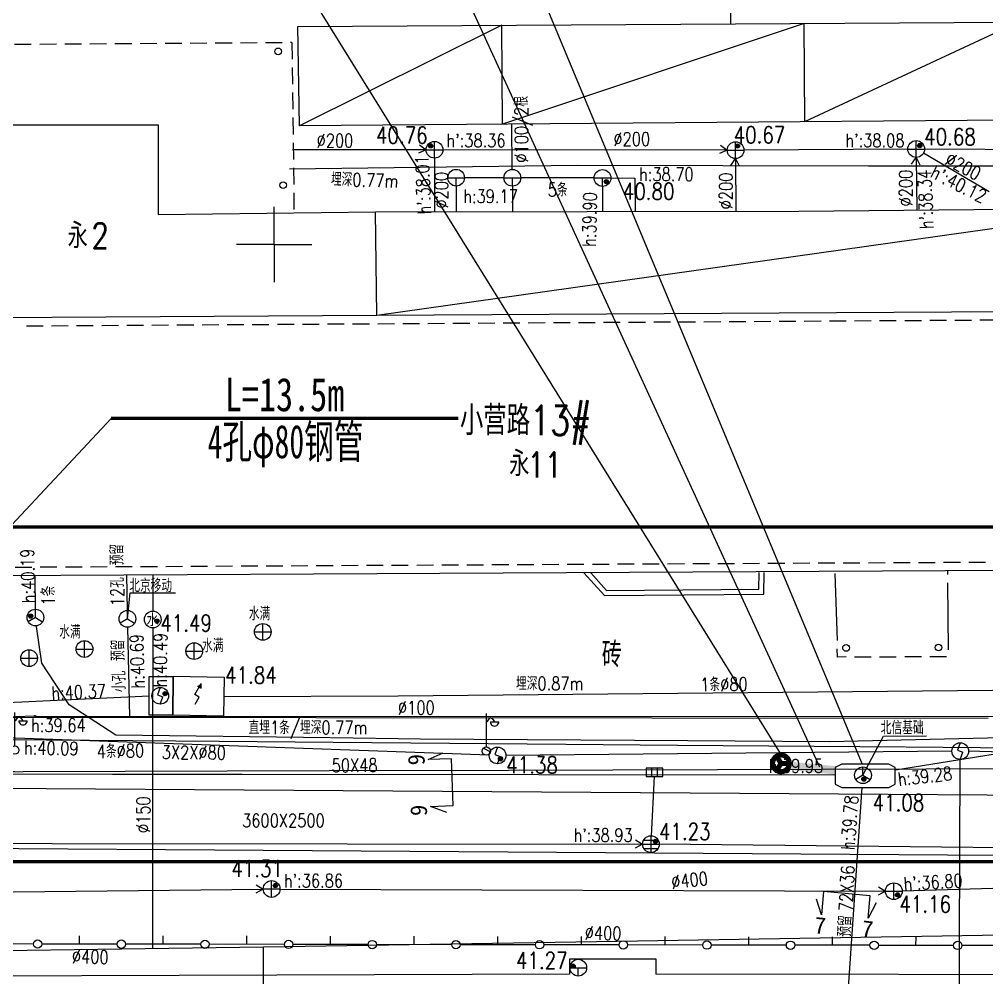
# Model space of a CAD drawing. Header units: inches. Extents: x 505347 to 508499, y 312634 to 313316.
# Drawn here: x 505634.8 to 505692.6, y 312866.2 to 312923.5 of the extents above; entities that cross this region are included whole.
import ezdxf
from ezdxf.enums import TextEntityAlignment as Align
from ezdxf.lldxf.tags import DXFTag

# ---------------------------------------------------------------- set-up
doc = ezdxf.new("R2010")
doc.units = ezdxf.units.IN
doc.header["$LTSCALE"] = 0.5
doc.header["$MEASUREMENT"] = 0
for name, pattern in [('ACAD_ISO05W100', [33, 24, -3, 0, -3, 0, -3]), ('B1', [3, 2, -1]), ('XX21', [3, 2, -1])]:
    doc.linetypes.add(name, pattern=pattern)
for name, color, linetype in [('BJ0', 7, 'Continuous'), ('BJ02', 7, 'Continuous'), ('BJ03', 7, 'Continuous'), ('BJ04', 7, 'Continuous'), ('BJ08', 7, 'Continuous'), ('BJ10', 7, 'Continuous'), ('BZ', 2, 'Continuous'), ('上水井', 4, 'Continuous'), ('上水注记', 4, 'Continuous'), ('上水管线', 4, 'Continuous'), ('上水高程表', 4, 'Continuous'), ('公安交通管线', 163, 'Continuous'), ('污水井', 247, 'Continuous'), ('污水注记', 247, 'Continuous'), ('污水管线', 247, 'Continuous'), ('污水高程表', 247, 'Continuous'), ('热力井', 40, 'Continuous'), ('热力注记', 40, 'Continuous'), ('热力管线', 40, 'Continuous'), ('热力高程表', 40, 'Continuous'), ('照明井', 193, 'Continuous'), ('照明管线', 193, 'Continuous'), ('燃气注记', 6, 'Continuous'), ('燃气管线', 6, 'Continuous'), ('燃气高程表', 6, 'Continuous'), ('电信井', 3, 'Continuous'), ('电信井(北京移动)', 3, 'Continuous'), ('电信井权属', 7, 'Continuous'), ('电信井（北信基础）', 3, 'Continuous'), ('电信断面图及编号', 3, 'Continuous'), ('电信注记', 3, 'Continuous'), ('电信管线', 3, 'Continuous'), ('电信规划位置', 1, 'Continuous'), ('电信高程表', 3, 'Continuous'), ('电力井', 1, 'Continuous'), ('电力注记', 1, 'Continuous'), ('电力管线', 1, 'Continuous'), ('电力高程表', 1, 'Continuous'), ('通信人井', 7, 'Continuous'), ('道路红线', 1, 'Continuous'), ('雨水井', 34, 'Continuous'), ('雨水管线', 34, 'Continuous'), ('雨水高程表', 34, 'Continuous'), ('雨蓖子', 34, 'Continuous')]:
    doc.layers.add(name, color=color, linetype=linetype)
doc.styles.add('HZ', font='simplex.shx', dxfattribs={"bigfont": 'hztxt'})
doc.styles.get("Standard").update_dxf_attribs({"font": 'txt.shx', "bigfont": 'hztxt.shx'})
doc.styles.add('粗宋', font='', dxfattribs={"width": 0.75})
doc.styles.add('粗等线', font='simhei.ttf')
doc.styles.add('细等线', font='txt.shx', dxfattribs={"bigfont": 'ht.shx'})
doc.styles.get('粗宋').set_extended_font_data('SimSun')
doc.linetypes.add('1152', pattern='A,15,-0.9,[138,ltypeshp.shx,S=1,R=0,X=0,Y=-0.5],-0.7,[138,ltypeshp.shx,S=1,R=0,X=0,Y=-0.5],-0.9,0', length=17.5)
doc.linetypes.add('1157', pattern='A,15,-3,[138,ltypeshp.shx,S=1,R=0,X=-0.5,Y=-0.5],-2,0', length=20)
tags = doc.linetypes.add('DL', pattern='A,15,-4.925,[130,ltypeshp.shx,S=0.5,R=330,X=-0.15,Y=0.433],0,[130,ltypeshp.shx,S=0.4,R=90,X=0,Y=0],-0.15,[130,ltypeshp.shx,S=0.5,R=150,X=0,Y=-0.433],-4.925,15', length=40).pattern_tags.tags
tags[32:33] = [DXFTag(74, 4), DXFTag(75, 0), DXFTag(340, '0'), DXFTag(46, 1.0), DXFTag(50, 0.0), DXFTag(44, 0.0), DXFTag(45, 0.0)]
tags[30:31] = [DXFTag(74, 4), DXFTag(75, 0), DXFTag(340, '0'), DXFTag(46, 1.0), DXFTag(50, 0.0), DXFTag(44, 0.0), DXFTag(45, 0.0)]
tags[4:5] = [DXFTag(74, 4), DXFTag(75, 0), DXFTag(340, '0'), DXFTag(46, 1.0), DXFTag(50, 0.0), DXFTag(44, 0.0), DXFTag(45, 0.0)]
tags = doc.linetypes.add('DX', pattern='A,15,-5,[130,ltypeshp.shx,S=1,R=330,X=0,Y=0],-5,15', length=40).pattern_tags.tags
tags[16:17] = [DXFTag(74, 4), DXFTag(75, 0), DXFTag(340, '0'), DXFTag(46, 1.0), DXFTag(50, 0.0), DXFTag(44, 0.0), DXFTag(45, 0.0)]
tags[14:15] = [DXFTag(74, 4), DXFTag(75, 0), DXFTag(340, '0'), DXFTag(46, 1.0), DXFTag(50, 0.0), DXFTag(44, 0.0), DXFTag(45, 0.0)]
tags[4:5] = [DXFTag(74, 4), DXFTag(75, 0), DXFTag(340, '0'), DXFTag(46, 1.0), DXFTag(50, 0.0), DXFTag(44, 0.0), DXFTag(45, 0.0)]
tags = doc.linetypes.add('SS', pattern='A,15,-1.9,[130,ltypeshp.shx,S=1,R=330,X=0,Y=0],-1.2,[130,ltypeshp.shx,S=1,R=330,X=0,Y=0],-1.9,15', length=35).pattern_tags.tags
tags[24:25] = [DXFTag(74, 4), DXFTag(75, 0), DXFTag(340, '0'), DXFTag(46, 1.0), DXFTag(50, 0.0), DXFTag(44, 0.0), DXFTag(45, 0.0)]
tags[22:23] = [DXFTag(74, 4), DXFTag(75, 0), DXFTag(340, '0'), DXFTag(46, 1.0), DXFTag(50, 0.0), DXFTag(44, 0.0), DXFTag(45, 0.0)]
tags[4:5] = [DXFTag(74, 4), DXFTag(75, 0), DXFTag(340, '0'), DXFTag(46, 1.0), DXFTag(50, 0.0), DXFTag(44, 0.0), DXFTag(45, 0.0)]
doc.linetypes.add('TRQD', pattern='A,15,[130,ltypeshp.shx,S=0.6,R=0,X=0,Y=0],-5,[130,ltypeshp.shx,S=0.6,R=0,X=0,Y=0],15', length=35)

# ---------------------------------------------------------------- blocks, each defined once
blk = doc.blocks.new('B5461')
for q in [(-0.866025, -0.5), (0, 1), (0.866025, -0.5)]:
    blk.add_line((0, 0), q)
blk.add_circle((0, 0), 1)
blk = doc.blocks.new('B552')
for p, q in [((0.984668, 0.518566), (-1.015332, 0.518566)), ((-1.015332, 0.518566), (-1.015332, -0.481434)), ((0.984668, -0.481434), (0.984668, 0.518566)), ((-1.015332, -0.481434), (0.984668, -0.481434))]:
    blk.add_line(p, q)
at = {"linetype": 'Continuous'}
for p, q in [((-0.348666, -0.481434), (-0.348666, 0.518566)), ((0.318001, -0.481434), (0.318001, 0.518566))]:
    blk.add_line(p, q, dxfattribs=at)
blk = doc.blocks.new('BC026')
for p, q in [((0, 0.5), (0, 4.5)), ((0, 3.5), (0.19, 3.6)), ((0.19, 3.6), (0.39, 3.9)), ((0.39, 3.9), (0.49, 4)), ((0.49, 4), (0.69, 3.9)), ((0.49, 3.5), (1.49, 3.5)), ((0.69, 3.9), (0.89, 3.6)), ((0.89, 3.6), (0.99, 3.5))]:
    blk.add_line(p, q)
blk.add_circle((0, 0), 0.5)
blk.add_arc((0.99, 3.5), 0.5, 179, 0)
blk = doc.blocks.new('B8211')
blk.add_hatch(color=256).paths.add_polyline_path([(0.25, 0, 1), (-0.25, 0, 1)])
blk.add_circle((0, 0), 0.25)
blk = doc.blocks.new('B5421')
for p, q in [((-1, 0), (1, 0)), ((0, -1), (0, 1))]:
    blk.add_line(p, q)
blk.add_circle((0, 0), 1)
blk = doc.blocks.new('B545')
for p, q in [((-1, 0), (1, 0)), ((0, -1), (0, 0))]:
    blk.add_line(p, q)
blk.add_circle((0, 0), 1)
blk = doc.blocks.new('B547')
at = {"linetype": 'Continuous'}
for p, q in [((0, 1), (-0.31427, 0.111111)), ((-0.31427, 0.111111), (0.31427, -0.111111)), ((0, -1), (0.31427, -0.111111))]:
    blk.add_line(p, q, dxfattribs=at)
blk.add_circle((0, 0), 1)
blk = doc.blocks.new('B5502')
blk.add_circle((0, 0), 1)
at = {"style": '细等线'}
blk.add_text('水', height=1.5, dxfattribs=at).set_placement((-0.74, -0.79))
blk = doc.blocks.new('B5422')
at = {"linetype": 'Continuous'}
for p, q in [((-1, 0), (1, 0)), ((-0.866025, 0.5), (0.866025, 0.5)), ((0, 1), (0, -1)), ((-0.866025, -0.5), (0.866025, -0.5))]:
    blk.add_line(p, q, dxfattribs=at)
blk.add_circle((0, 0), 1, dxfattribs=at)
blk = doc.blocks.new('53214')
blk.add_circle((0, 0), 0.1)
for tag in ['路号', '线号', '点号']:
    blk.add_attdef(tag, (0, 0), '', height=0.00001)
blk = doc.blocks.new('A$C23F021E1')
at = {"color": 255}
blk.add_wipeout([(0, 6.569), (20.762, 6.569), (20.762, 0), (0, 0)], dxfattribs=at).dxf.layer = 'BZ'
at = {"layer": 'BZ', "color": 0, "const_width": 0.2}
blk.add_lwpolyline([(0, 3.285), (20.762, 3.285)], dxfattribs=at)
at = {"layer": 'BZ', "style": '粗宋', "width": 0.75, "flags": 8}
for tag, p in [('X=', (10.365, 3.712)), ('Y=', (10.426, 0.898))]:
    blk.add_attdef(tag, text='', height=2, dxfattribs=at).set_placement(p, align=Align.CENTER)
blk = doc.blocks.new('5656')
at = {"layer": '通信人井', "color": 0, "const_width": 0.6, "elevation": -9959.29}
blk.add_lwpolyline([(513203.83, 303411.73), (513203.83, 303411.8), (513203.82, 303411.86), (513203.81, 303411.92), (513203.79, 303411.98), (513203.77, 303412.04), (513203.75, 303412.1), (513203.72, 303412.16), (513203.69, 303412.21), (513203.66, 303412.26), (513203.62, 303412.32), (513203.58, 303412.36), (513203.54, 303412.41), (513203.5, 303412.45), (513203.45, 303412.49), (513203.4, 303412.53), (513203.34, 303412.56), (513203.29, 303412.6), (513203.23, 303412.62), (513203.17, 303412.65), (513203.11, 303412.67), (513203.05, 303412.68), (513202.99, 303412.69), (513202.93, 303412.7), (513202.87, 303412.71), (513202.8, 303412.71), (513202.74, 303412.7), (513202.68, 303412.69), (513202.62, 303412.68), (513202.56, 303412.67), (513202.5, 303412.65), (513202.44, 303412.63), (513202.38, 303412.6), (513202.33, 303412.57), (513202.27, 303412.54), (513202.22, 303412.5), (513202.17, 303412.46), (513202.13, 303412.42), (513202.08, 303412.37), (513202.04, 303412.32), (513202.01, 303412.27), (513201.97, 303412.22), (513201.94, 303412.16), (513201.92, 303412.11), (513201.89, 303412.05), (513201.87, 303411.99), (513201.86, 303411.93), (513201.84, 303411.87), (513201.84, 303411.8), (513201.83, 303411.74), (513201.83, 303411.68), (513201.84, 303411.62), (513201.84, 303411.55), (513201.85, 303411.49), (513201.87, 303411.43), (513201.89, 303411.37), (513201.91, 303411.31), (513201.94, 303411.26), (513201.97, 303411.2), (513202, 303411.15), (513202.04, 303411.1), (513202.08, 303411.05), (513202.12, 303411), (513202.17, 303410.96), (513202.22, 303410.92), (513202.27, 303410.88), (513202.32, 303410.85), (513202.37, 303410.82), (513202.43, 303410.79), (513202.49, 303410.77), (513202.55, 303410.75), (513202.61, 303410.73), (513202.67, 303410.72), (513202.73, 303410.71), (513202.8, 303410.71), (513202.86, 303410.71), (513202.92, 303410.71), (513202.98, 303410.72), (513203.05, 303410.73), (513203.11, 303410.74), (513203.17, 303410.76), (513203.22, 303410.79), (513203.28, 303410.81), (513203.34, 303410.84), (513203.39, 303410.88), (513203.44, 303410.91), (513203.49, 303410.95), (513203.54, 303411), (513203.58, 303411.04), (513203.62, 303411.09), (513203.66, 303411.14), (513203.69, 303411.19), (513203.72, 303411.25), (513203.75, 303411.3), (513203.77, 303411.36), (513203.79, 303411.42), (513203.81, 303411.48), (513203.82, 303411.55), (513203.83, 303411.61), (513203.83, 303411.67)], close=True, dxfattribs=at)
for points in [[(513203.78, 303411.7), (513202.83, 303411.71), (513202.35, 303412.52)], [(513202.83, 303411.71), (513202.34, 303410.89)]]:
    blk.add_lwpolyline(points, dxfattribs=at)

msp = doc.modelspace()

# ---------------------------------------------------------------- hatches: boundary and pattern name
at = {"layer": '电力管线', "linetype": 'DL'}
h = msp.add_hatch(color=256, dxfattribs=at)
h.paths.add_polyline_path([(505645.415, 312883.635), (505645.526, 312883.575), (505645.654, 312883.796)])
h.paths.add_polyline_path([(505645.526, 312883.575), (505645.643, 312883.511), (505645.654, 312883.796)])
msp.add_hatch(color=256, dxfattribs=at).paths.add_polyline_path([(505645.654, 312883.796), (505645.526, 312883.575), (505645.643, 312883.511)])

# ---------------------------------------------------------------- linework, layer by layer
at = {"const_width": 0.5}
msp.add_lwpolyline([(505683.586, 312878.605), (505680.78, 312878.881)], dxfattribs=at)
at = {"layer": 'BJ0'}
for q in [(505650, 312912.289), (505647.75, 312910.039), (505650, 312907.789), (505652.25, 312910.039)]:
    msp.add_line((505650, 312910.039), q, dxfattribs=at)
at = {"layer": 'BJ02', "linetype": 'Continuous'}
for p, q in [((505651.419, 312923.075), (505694.476, 312923.329)), ((505651.514, 312917.136), (505651.419, 312923.075)), ((505651.419, 312923.075), (505651.419, 312923.075)), ((505634.491, 312922.012), (505635.491, 312922.018)), ((505635.991, 312922.022), (505636.991, 312922.028)), ((505637.491, 312922.032), (505638.491, 312922.038)), ((505638.991, 312922.042), (505639.991, 312922.048)), ((505640.491, 312922.052), (505641.491, 312922.058)), ((505641.991, 312922.062), (505642.991, 312922.068)), ((505643.491, 312922.072), (505644.491, 312922.078)), ((505644.99, 312922.082), (505645.99, 312922.088)), ((505646.49, 312922.092), (505647.49, 312922.099)), ((505647.99, 312922.102), (505648.99, 312922.109)), ((505649.49, 312922.112), (505650.49, 312922.119)), ((505651.069, 312922.122), (505650.99, 312922.122)), ((505627.286, 312917.2), (505643.068, 312917.2)), ((505643.068, 312917.2), (505643.068, 312911.833)), ((505694.54, 312917.486), (505651.514, 312917.136)), ((505643.068, 312911.833), (505656.055, 312911.992)), ((505656.055, 312911.992), (505681.363, 312912.024)), ((505656.151, 312905.805), (505656.055, 312911.992)), ((505656.055, 312911.992), (505656.055, 312911.992)), ((505681.363, 312912.024), (505701.527, 312912.214)), ((505629.382, 312905.641), (505656.151, 312905.805)), ((505656.151, 312905.805), (505696.765, 312906.054)), ((505692.196, 312905.526), (505693.196, 312905.532)), ((505635.197, 312905.177), (505636.197, 312905.183)), ((505636.697, 312905.186), (505637.697, 312905.192)), ((505638.197, 312905.195), (505639.197, 312905.201)), ((505639.697, 312905.204), (505640.697, 312905.21)), ((505641.197, 312905.213), (505642.197, 312905.22)), ((505642.697, 312905.223), (505643.697, 312905.229)), ((505644.197, 312905.232), (505645.197, 312905.238)), ((505645.697, 312905.241), (505646.697, 312905.247)), ((505647.197, 312905.25), (505648.197, 312905.256)), ((505648.697, 312905.259), (505649.697, 312905.265)), ((505650.197, 312905.269), (505651.197, 312905.275)), ((505651.697, 312905.278), (505652.697, 312905.284)), ((505653.197, 312905.287), (505654.197, 312905.293)), ((505654.697, 312905.296), (505655.697, 312905.302)), ((505656.197, 312905.305), (505657.197, 312905.311)), ((505657.697, 312905.314), (505658.697, 312905.321)), ((505659.197, 312905.324), (505660.197, 312905.33)), ((505660.697, 312905.333), (505661.697, 312905.339)), ((505662.197, 312905.342), (505663.197, 312905.348)), ((505663.697, 312905.351), (505664.697, 312905.357)), ((505665.197, 312905.36), (505666.197, 312905.367)), ((505666.697, 312905.37), (505667.697, 312905.376)), ((505668.197, 312905.379), (505669.197, 312905.385)), ((505669.697, 312905.388), (505670.697, 312905.394)), ((505671.197, 312905.397), (505672.197, 312905.403)), ((505672.697, 312905.406), (505673.697, 312905.413)), ((505674.197, 312905.416), (505675.197, 312905.422)), ((505675.697, 312905.425), (505676.697, 312905.431)), ((505677.197, 312905.434), (505678.197, 312905.44)), ((505678.697, 312905.443), (505679.697, 312905.449)), ((505680.197, 312905.452), (505681.197, 312905.459)), ((505681.697, 312905.462), (505682.697, 312905.468)), ((505683.197, 312905.471), (505684.197, 312905.477)), ((505684.697, 312905.48), (505685.696, 312905.486)), ((505686.196, 312905.489), (505687.196, 312905.495)), ((505687.696, 312905.498), (505688.696, 312905.505)), ((505689.196, 312905.508), (505690.196, 312905.514)), ((505690.696, 312905.517), (505691.696, 312905.523)), ((505696.958, 312890.557), (505629.382, 312890.207)), ((505635.526, 312890.739), (505634.526, 312890.734)), ((505637.026, 312890.747), (505636.026, 312890.741)), ((505638.526, 312890.754), (505637.526, 312890.749)), ((505640.026, 312890.762), (505639.026, 312890.757)), ((505641.526, 312890.77), (505640.526, 312890.765)), ((505643.026, 312890.778), (505642.026, 312890.772)), ((505644.526, 312890.785), (505643.526, 312890.78)), ((505646.026, 312890.793), (505645.026, 312890.788)), ((505647.526, 312890.801), (505646.526, 312890.796)), ((505649.026, 312890.809), (505648.026, 312890.804)), ((505650.526, 312890.817), (505649.526, 312890.811)), ((505652.026, 312890.824), (505651.026, 312890.819)), ((505653.526, 312890.832), (505652.526, 312890.827)), ((505655.026, 312890.84), (505654.026, 312890.835)), ((505656.526, 312890.848), (505655.526, 312890.842)), ((505658.026, 312890.855), (505657.026, 312890.85)), ((505659.526, 312890.863), (505658.526, 312890.858)), ((505661.026, 312890.871), (505660.026, 312890.866)), ((505662.526, 312890.879), (505661.526, 312890.873)), ((505664.026, 312890.886), (505663.026, 312890.881)), ((505665.526, 312890.894), (505664.526, 312890.889)), ((505667.026, 312890.902), (505666.026, 312890.897)), ((505668.526, 312890.91), (505667.526, 312890.905)), ((505670.026, 312890.918), (505669.026, 312890.912)), ((505671.526, 312890.925), (505670.526, 312890.92)), ((505673.026, 312890.933), (505672.026, 312890.928)), ((505674.526, 312890.941), (505673.526, 312890.936)), ((505676.026, 312890.949), (505675.026, 312890.943)), ((505677.526, 312890.956), (505676.526, 312890.951)), ((505679.026, 312890.964), (505678.026, 312890.959)), ((505680.526, 312890.972), (505679.526, 312890.967)), ((505682.026, 312890.98), (505681.026, 312890.974)), ((505683.525, 312890.987), (505682.525, 312890.982)), ((505685.025, 312890.995), (505684.025, 312890.99)), ((505686.525, 312891.003), (505685.525, 312890.998)), ((505688.025, 312891.011), (505687.025, 312891.006)), ((505689.525, 312891.019), (505688.525, 312891.013)), ((505691.025, 312891.026), (505690.025, 312891.021)), ((505690.258, 312890.557), (505690.26, 312890.318)), ((505692.525, 312891.034), (505691.525, 312891.029)), ((505668.523, 312890.41), (505669.744, 312889.064)), ((505668.927, 312890.412), (505669.876, 312889.365)), ((505678.978, 312889.426), (505679.002, 312890.437)), ((505679.271, 312889.128), (505679.302, 312890.43)), ((505683.526, 312890.366), (505683.653, 312886.368)), ((505669.876, 312889.365), (505678.978, 312889.426)), ((505690.263, 312889.818), (505690.288, 312885.818)), ((505669.744, 312889.064), (505679.271, 312889.128)), ((505683.685, 312885.38), (505683.669, 312885.869)), ((505684.196, 312885.383), (505683.685, 312885.38)), ((505684.696, 312885.385), (505685.696, 312885.39)), ((505686.196, 312885.393), (505687.196, 312885.397)), ((505687.696, 312885.4), (505688.696, 312885.405)), ((505689.196, 312885.407), (505690.196, 312885.412))]:
    msp.add_line(p, q, dxfattribs=at)
at = {"layer": 'BJ02'}
for points in [[(505663.625, 312923.147), (505651.514, 312917.136)], [(505681.686, 312923.254), (505663.66, 312917.235)], [(505681.72, 312917.382), (505694.476, 312923.329)], [(505656.151, 312905.805), (505701.527, 312912.214)]]:
    msp.add_lwpolyline(points, dxfattribs=at)
at = {"layer": 'BJ02', "linetype": 'Continuous', "flags": 128}
for points in [[(505663.66, 312917.235), (505663.625, 312923.147)], [(505681.72, 312917.382), (505681.686, 312923.254)]]:
    msp.add_lwpolyline(points, dxfattribs=at)
at = {"layer": 'BJ02', "linetype": 'XX21'}
msp.add_lwpolyline([(505651.069, 312922.122), (505651.194, 312911.933)], dxfattribs=at)
at = {"layer": 'BJ02', "linetype": 'Continuous'}
for points in [[(505638.372, 312868.218), (505638.373, 312868.718)], [(505643.372, 312868.21), (505643.373, 312868.71)], [(505648.372, 312868.202), (505648.373, 312868.702)], [(505653.372, 312868.195), (505653.373, 312868.695)], [(505658.372, 312868.187), (505658.373, 312868.687)], [(505663.372, 312868.179), (505663.373, 312868.679)], [(505668.372, 312868.171), (505668.373, 312868.671)], [(505673.372, 312868.163), (505673.373, 312868.663)], [(505678.372, 312868.155), (505678.373, 312868.655)], [(505683.372, 312868.148), (505683.373, 312868.648)], [(505688.372, 312868.14), (505688.373, 312868.64)], [(505635.622, 312868.222), (505631.122, 312868.229)], [(505640.622, 312868.215), (505636.122, 312868.222)], [(505645.622, 312868.207), (505641.122, 312868.214)], [(505650.622, 312868.199), (505646.122, 312868.206)], [(505655.622, 312868.191), (505651.122, 312868.198)], [(505660.622, 312868.183), (505656.122, 312868.19)], [(505665.622, 312868.175), (505661.122, 312868.182)], [(505670.622, 312868.168), (505666.122, 312868.175)], [(505675.622, 312868.16), (505671.122, 312868.167)], [(505680.622, 312868.152), (505676.122, 312868.159)], [(505685.622, 312868.144), (505681.122, 312868.151)], [(505690.622, 312868.136), (505686.122, 312868.143)], [(505695.622, 312868.128), (505691.122, 312868.135)]]:
    msp.add_lwpolyline(points, dxfattribs=at)
for centre, radius in [((505650.244, 312921.582), 0.2), ((505650.548, 312913.59), 0.2), ((505684.193, 312885.92), 0.2), ((505689.719, 312885.952), 0.2), ((505635.872, 312868.222), 0.25), ((505640.872, 312868.214), 0.25), ((505645.872, 312868.206), 0.25), ((505650.872, 312868.198), 0.25), ((505655.872, 312868.191), 0.25), ((505660.872, 312868.183), 0.25), ((505665.872, 312868.175), 0.25), ((505670.872, 312868.167), 0.25), ((505675.872, 312868.159), 0.25), ((505680.872, 312868.152), 0.25), ((505685.872, 312868.144), 0.25), ((505690.872, 312868.136), 0.25)]:
    msp.add_circle(centre, radius, dxfattribs=at)
at = {"layer": 'BJ04', "linetype": 'Continuous', "flags": 128}
msp.add_lwpolyline([(505629.95, 312883.371, 0.444196), (505634.995, 312878.535)], format="xyb", dxfattribs=at)
for points in [[(505634.995, 312878.535), (505653.304, 312878.591)], [(505653.304, 312878.591), (505664.023, 312878.624)], [(505664.023, 312878.624), (505701.471, 312878.737)]]:
    msp.add_lwpolyline(points, dxfattribs=at)
at = {"layer": '上水管线', "linetype": 'SS', "ltscale": 0.6}
for points in [[(505642.753, 312890.277), (505642.751, 312888.124)], [(505642.749, 312887.123), (505642.741, 312879.585)], [(505642.741, 312879.585), (505642.736, 312875.791)], [(505642.736, 312875.791), (505642.727, 312867.94)], [(505710.551, 312869.029), (505671.726, 312868.396)], [(505649.379, 312868.032), (505623.915, 312867.682)], [(505649.361, 312857.394), (505649.379, 312868.032)], [(505668.031, 312868.336), (505649.379, 312868.032)], [(505671.726, 312868.396), (505668.031, 312868.336)]]:
    msp.add_lwpolyline(points, dxfattribs=at)
at = {"layer": '公安交通管线'}
msp.add_lwpolyline([(505692.694, 312881.7), (505632.378, 312881.76)], dxfattribs=at)
at = {"layer": '污水管线'}
for points in [[(505658.694, 312916.002), (505659.093, 312915.703), (505658.635, 312915.505)], [(505676.69, 312915.978), (505677.089, 312915.679), (505676.631, 312915.481)], [(505659.093, 312915.703), (505651.109, 312915.701)], [(505677.089, 312915.679), (505660.093, 312915.703)], [(505687.882, 312915.743), (505678.089, 312915.682)], [(505692.737, 312913.182), (505688.813, 312915.493)], [(505703.352, 312915.656), (505688.882, 312915.743)], [(505659.594, 312915.203), (505659.598, 312911.997)], [(505677.307, 312914.769), (505677.583, 312915.184), (505677.806, 312914.738)], [(505677.59, 312915.178), (505677.594, 312912.02)], [(505688.11, 312914.833), (505688.386, 312915.248), (505688.609, 312914.801)], [(505688.387, 312915.247), (505688.416, 312912.091)], [(505621.358, 312871.205), (505649.357, 312871.507)], [(505648.932, 312871.767), (505649.357, 312871.507), (505648.919, 312871.267)], [(505650.356, 312871.511), (505686.547, 312871.381)], [(505686.122, 312871.641), (505686.547, 312871.381), (505686.109, 312871.142)], [(505687.546, 312871.394), (505699.753, 312871.763)]]:
    msp.add_lwpolyline(points, dxfattribs=at)
at = {"layer": '热力管线'}
for points in [[(505664.24, 312914.526), (505664.218, 312917.24)], [(505663.745, 312914.028), (505661.383, 312914.032)], [(505669.135, 312914.017), (505664.744, 312914.026)], [(505670.135, 312914.015), (505671.576, 312914.013)], [(505671.576, 312914.013), (505671.579, 312912.012)], [(505660.884, 312913.533), (505660.886, 312911.999)], [(505664.245, 312913.527), (505664.247, 312912.003)], [(505669.636, 312913.516), (505669.638, 312912.01)], [(505547.518, 312878.123), (505734.094, 312876.864)], [(505547.085, 312874.526), (505734.094, 312873.264)], [(505667.682, 312866.425), (505667.682, 312867.333), (505672.821, 312867.333), (505672.821, 312866.425)], [(505667.679, 312866.425), (505609.301, 312866.221)], [(505730.888, 312866.342), (505672.822, 312866.425)]]:
    msp.add_lwpolyline(points, dxfattribs=at)
at = {"layer": '照明管线'}
for points in [[(505677.28, 312925.435), (505677.293, 312923.228)], [(505662.861, 312879.512), (505632.324, 312880.603)], [(505662.916, 312879.72), (505662.576, 312879.893)], [(505690.519, 312879.751), (505663.859, 312879.499)], [(505700.439, 312879.49), (505691.518, 312879.741)], [(505690.934, 312857.078), (505691.017, 312879.257)]]:
    msp.add_lwpolyline(points, dxfattribs=at)
at = {"layer": '燃气管线', "linetype": 'TRQD', "ltscale": 0.5}
for p, q in [((505635.66, 312881.838), (505628.6, 312881.581)), ((505699.625, 312881.796), (505635.757, 312881.823))]:
    msp.add_line(p, q, dxfattribs=at)
msp.add_point((505635.71, 312881.839), dxfattribs=at)
at = {"layer": '电信井权属'}
for points, elevation in [([(505641.235, 312887.662), (505641.406, 312889.21), (505644.113, 312889.218)], 41.393), ([(505685.204, 312878.31), (505686.439, 312880.642), (505688.998, 312880.665)], 82.283)]:
    msp.add_lwpolyline(points, dxfattribs=dict(at, elevation=elevation))
at = {"layer": '电信断面图及编号'}
for points in [[(505660.322, 312876.087), (505659.348, 312876.447), (505660.702, 312876.494), (505660.604, 312879.291), (505659.207, 312879.243), (505660.103, 312879.651)], [(505685.995, 312870.685), (505685.517, 312869.763), (505685.638, 312871.112), (505682.85, 312871.362), (505682.726, 312869.97), (505682.432, 312870.909)]]:
    msp.add_lwpolyline(points, dxfattribs=at)
at = {"layer": '电信管线', "linetype": 'DX'}
for points in [[(505635.733, 312888.238), (505635.723, 312890.24)], [(505717.792, 312881.976), (505708.189, 312888.13), (505703.566, 312888.439), (505698.96, 312881.154), (505694.352, 312880.577), (505683.203, 312880.304), (505674.742, 312880.36)], [(505653.361, 312880.539), (505640.541, 312880.711), (505637.757, 312882.52), (505636.114, 312885.003), (505635.811, 312887.196)], [(505703.288, 312881.203), (505687.138, 312878.62)], [(505674.742, 312880.36), (505658.755, 312880.466), (505653.394, 312880.538)], [(505640.349, 312878.356), (505625.627, 312878.371)], [(505648.091, 312878.348), (505640.349, 312878.356)], [(505683.533, 312878.312), (505648.091, 312878.348)], [(505684.117, 312862.399), (505685.153, 312877.571)]]:
    msp.add_lwpolyline(points, dxfattribs=at)
at = {"layer": '电信管线', "elevation": 41.393}
for points in [[(505641.181, 312890.269), (505641.225, 312888.161)], [(505641.246, 312887.162), (505641.359, 312881.813)]]:
    msp.add_lwpolyline(points, dxfattribs=at)
at = {"layer": '电信管线', "linetype": 'DX'}
msp.add_lwpolyline([(505683.936, 312878.973), (505683.538, 312878.773), (505683.534, 312877.773), (505683.936, 312877.571), (505686.74, 312877.571), (505687.137, 312877.773), (505687.137, 312878.773), (505686.74, 312878.973)], close=True, dxfattribs=at)
at = {"layer": '电力管线', "linetype": 'DL'}
for p, q in [((505645.271, 312883.134), (505645.654, 312883.796)), ((505645.415, 312883.635), (505645.643, 312883.511)), ((505645.643, 312883.511), (505645.654, 312883.796)), ((505645.531, 312882.984), (505645.271, 312883.134)), ((505645.281, 312882.551), (505645.531, 312882.984))]:
    msp.add_line(p, q, dxfattribs=at)
for points in [[(505708.461, 312908.595), (505706.521, 312914.828), (505695.006, 312914.719), (505685.539, 312914.731)], [(505685.539, 312914.731), (505668.129, 312914.754), (505650.917, 312914.537)], [(505647.004, 312883.016), (505657.417, 312883.063), (505692.951, 312883.407), (505703.81, 312885.774), (505705.799, 312897.814), (505709.042, 312904.824)], [(505642.536, 312883.039), (505630.238, 312882.47)], [(505633.801, 312880.454), (505646.725, 312880.347)], [(505646.725, 312880.347), (505653.526, 312880.29)], [(505653.526, 312880.29), (505667.441, 312880.174)], [(505667.441, 312880.174), (505674.109, 312880.119)], [(505674.109, 312880.119), (505687.739, 312880.005)], [(505687.788, 312880.005), (505694.437, 312879.95)]]:
    msp.add_lwpolyline(points, dxfattribs=at)
at = {"layer": '电力管线', "linetype": 'DL', "elevation": 41.524}
msp.add_lwpolyline([(505643.959, 312881.905), (505642.536, 312881.905), (505642.536, 312884.218), (505643.968, 312884.218)], close=True, dxfattribs=at)
at = {"layer": '电力管线', "linetype": 'DL', "flags": 128}
msp.add_lwpolyline([(505647.026, 312884.184), (505646.982, 312881.848), (505643.959, 312881.905), (505643.968, 312884.242)], close=True, dxfattribs=at)
at = {"layer": '道路红线'}
msp.add_line((505587.033, 312893.145), (505705.46, 312893.145), dxfattribs=at)
at = {"layer": '道路红线', "linetype": 'ACAD_ISO05W100', "const_width": 0.2}
msp.add_lwpolyline([(505524.721, 312873.145), (505720.312, 312873.145)], dxfattribs=at)
at = {"layer": '雨水管线'}
for points in [[(505672.556, 312874.687), (505672.743, 312878.241)], [(505619.06, 312874.244), (505672.03, 312874.191)], [(505710.544, 312873.799), (505673.029, 312874.185)]]:
    msp.add_lwpolyline(points, dxfattribs=at)
at = {"layer": '雨水管线', "elevation": 41.231}
msp.add_lwpolyline([(505671.605, 312874.451), (505672.03, 312874.19), (505671.592, 312873.951)], dxfattribs=at)

# ---------------------------------------------------------------- block references
at = {"layer": 'BJ03', "linetype": 'Continuous', "xscale": 0.5, "yscale": 0.5, "zscale": 0.5}
for p in [(505634.5, 312879.818), (505662.691, 312879.755)]:
    msp.add_blockref('BC026', p, dxfattribs=at)
at = {"layer": 'BJ08', "xscale": 0.5, "yscale": 0.5, "zscale": 0.5}
for p in [(505659.366, 312915.935, 40.764), (505677.704, 312915.927, 40.67), (505688.597, 312915.952, 40.679), (505669.866, 312913.797, 40.802), (505635.456, 312887.825), (505643.007, 312887.524, 41.494), (505643.491, 312883.192, 41.844), (505663.538, 312879.296, 41.385), (505685.257, 312878.082, -41.202), (505672.798, 312874.351, 41.231), (505650.073, 312871.717, 41.315), (505687.271, 312871.158, 41.164), (505667.875, 312866.895, 41.27)]:
    msp.add_blockref('B8211', p, dxfattribs=at)
at = {"layer": '上水井', "linetype": 'Continuous', "xscale": 0.5, "yscale": 0.5, "zscale": 0.5}
msp.add_blockref('B5502', (505642.75, 312887.622, 41.399), dxfattribs=at)
at = {"layer": '污水井', "linetype": 'Continuous', "xscale": 0.5, "yscale": 0.5, "zscale": 0.5}
for p in [(505659.593, 312915.703, 40.764), (505677.589, 312915.678, 40.67), (505688.382, 312915.746, 40.679), (505649.326, 312886.881, 39.831), (505638.671, 312885.856, 41.485), (505645.232, 312885.732, 82.984), (505635.357, 312885.309, 82.857), (505649.856, 312871.512, 41.315), (505687.047, 312871.379, 41.164)]:
    msp.add_blockref('B5421', p, dxfattribs=at)
at = {"layer": '热力井', "linetype": 'Continuous', "xscale": 0.5, "yscale": 0.5, "zscale": 0.5}
for p in [(505660.883, 312914.032, 41.223), (505664.244, 312914.027, 41.223), (505669.635, 312914.015, 82.025), (505668.187, 312866.807, 41.27)]:
    msp.add_blockref('B545', p, dxfattribs=at)
at = {"layer": '照明井', "linetype": 'Continuous', "xscale": 0.5, "yscale": 0.5, "zscale": 0.5}
for p in [(505691.019, 312879.755, 41.233), (505663.36, 312879.494, 41.385)]:
    msp.add_blockref('B547', p, dxfattribs=at)
at = {"layer": '燃气高程表'}
ref = msp.add_blockref('53214', (505635.71, 312881.839), dxfattribs=dict(at, xscale=0.5, yscale=0.5, zscale=0.5))
ref.add_attrib('路号', '97-5008', (505635.71, 312881.839, 53214), dxfattribs={"layer": '0', "height": 0.000005})
ref.add_attrib('线号', '1', (505635.71, 312881.839, 53214), dxfattribs={"layer": '0', "height": 0.000005})
ref.add_attrib('点号', '19', (505635.71, 312881.839, 53214), dxfattribs={"layer": '0', "height": 0.000005})
at = {"layer": '电信井', "linetype": 'Continuous', "xscale": 0.5, "yscale": 0.5, "zscale": 0.5}
msp.add_blockref('B5461', (505635.736, 312887.738, 41.393), dxfattribs=at)
at = {"layer": '电信井(北京移动)', "linetype": 'Continuous', "xscale": 0.5, "yscale": 0.5, "zscale": 0.5}
msp.add_blockref('B5461', (505641.235, 312887.662, 41.393), dxfattribs=at)
at = {"layer": '电信井（北信基础）', "linetype": 'Continuous', "xscale": 0.5, "yscale": 0.5, "zscale": 0.5}
msp.add_blockref('B5461', (505685.204, 312878.31, 82.283), dxfattribs=at)
at = {"layer": '电力井', "linetype": 'Continuous', "xscale": 0.5, "yscale": 0.5, "zscale": 0.5}
msp.add_blockref('B547', (505643.199, 312883.061, 41.844), dxfattribs=at)
at = {"layer": '通信人井', "linetype": 'Continuous', "xscale": 0.5, "yscale": 0.5, "zscale": 0.5}
msp.add_blockref('5656', (249078.885, 161173.169, 4979.645), dxfattribs=at)
at = {"layer": '雨水井', "linetype": 'Continuous', "xscale": 0.5, "yscale": 0.5, "zscale": 0.5}
msp.add_blockref('B5422', (505672.53, 312874.19, 41.231), dxfattribs=at)
at = {"layer": '雨蓖子', "linetype": 'Continuous', "xscale": 0.5, "yscale": 0.5, "zscale": 0.5}
msp.add_blockref('B552', (505672.756, 312878.481, 41.132), dxfattribs=at)

# ---------------------------------------------------------------- texts
at = {"layer": 'BJ08', "style": 'HZ', "width": 0.8}
for s, p in [('40.76', (505656.094, 312916.075, 40.764)), ('40.67', (505677.476, 312916.091, 40.67)), ('40.68', (505688.86, 312915.976, 40.679)), ('40.80', (505670.849, 312912.721, 40.802)), ('41.49', (505643.201, 312886.908, 41.494)), ('41.84', (505647.077, 312883.797, 41.844)), ('41.38', (505663.881, 312878.428, 41.385)), ('41.08', (505685.781, 312876.173, 41.081)), ('41.23', (505673.009, 312874.445, 41.231)), ('41.31', (505647.451, 312872.232, 41.315)), ('41.16', (505687.382, 312870.106, 41.164)), ('41.27', (505664.46, 312866.743, 41.27))]:
    msp.add_text(s, height=1, dxfattribs=at).set_placement(p)
at = {"layer": 'BJ10', "linetype": 'Continuous', "style": 'HZ', "width": 0.8}
for s, height, p in [('永', 1.5, (505637.664, 312909.82)), ('2', 1.5, (505639.089, 312909.82)), ('小营路13#', 1.75, (505661.108, 312898.647)), ('永', 1.5, (505664.063, 312896.187)), ('11', 1.5, (505665.143, 312896.117)), ('砖', 1.5, (505669.592, 312884.772))]:
    msp.add_text(s, height=height, dxfattribs=at).set_placement(p)
at = {"layer": '上水注记', "linetype": '1152', "style": 'HZ', "width": 0.8}
msp.add_text('%%c150', height=0.8, rotation=90, dxfattribs=at).set_placement((505642.586, 312874.853))
at = {"layer": '上水注记', "style": 'HZ', "width": 0.8}
for p in [(505668.565, 312868.494), (505637.911, 312867.082)]:
    msp.add_text('%%c400', height=0.8, rotation=358.85401, dxfattribs=at).set_placement(p)
at = {"layer": '上水高程表', "style": 'HZ', "width": 0.8}
msp.add_text('h:40.49', height=0.8, rotation=89.59268, dxfattribs=at).set_placement((505643.586, 312883.559))
at = {"layer": '污水注记', "style": 'HZ', "width": 0.8}
for s, rotation, p in [('%%c200', 0.01123, (505652.546, 312915.847)), ('%%c200', 0.01123, (505670.285, 312915.942)), ('%%c200', 331.88444, (505690.038, 312914.877)), ('%%C200', 90, (505660.407, 312912.184)), ('%%C200', 90, (505677.408, 312912.142)), ('%%C200', 90, (505688.162, 312912.312)), ('%%C400', 6.42568, (505673.79, 312871.516))]:
    msp.add_text(s, height=0.8, rotation=rotation, dxfattribs=at).set_placement(p)
for p in [(505648.495, 312887.567), (505637.161, 312886.479), (505645.695, 312885.663)]:
    msp.add_text('水满', height=0.8, dxfattribs=at).set_placement(p)
at = {"layer": '污水高程表', "style": 'HZ', "width": 0.8}
for s, p in [("h':38.36", (505660.302, 312915.851)), ("h':38.08", (505684.146, 312915.861)), ("h':36.86", (505650.586, 312871.607))]:
    msp.add_text(s, height=0.8, dxfattribs=at).set_placement(p)
for s, rotation, p in [("h':38.01", 92.6758, (505659.393, 312911.861)), ("h':38.34", 92.31117, (505689.415, 312910.986)), ("h':40.12", 332.98542, (505689.161, 312914.092)), ("h':36.80", 3.32257, (505687.646, 312871.413))]:
    msp.add_text(s, height=0.8, rotation=rotation, dxfattribs=at).set_placement(p)
at = {"layer": '热力注记', "style": 'HZ', "width": 0.8}
for s, rotation, p in [('%%c100/2根', 89.98654, (505665.184, 312914.932)), ('5条', 359.98654, (505666.361, 312912.916))]:
    msp.add_text(s, height=0.8, rotation=rotation, dxfattribs=at).set_placement(p)
at = {"layer": '热力注记', "linetype": 'B1', "ltscale": 0.5, "style": 'HZ', "width": 0.8}
msp.add_text('3600X2500', height=0.8, dxfattribs=at).set_placement((505648.093, 312875.204))
at = {"layer": '热力高程表', "style": 'HZ', "width": 0.8}
for s, p in [('h:38.70', (505671.819, 312913.836)), ('h:39.17', (505661.308, 312912.52))]:
    msp.add_text(s, height=0.8, dxfattribs=at).set_placement(p)
msp.add_text('h:39.90', height=0.8, rotation=88.97102, dxfattribs=at).set_placement((505669.234, 312909.895))
at = {"layer": '燃气注记', "linetype": 'TRQD', "ltscale": 0.5, "style": 'HZ', "width": 0.8}
msp.add_text('%%c100', height=0.8, rotation=0.12744, dxfattribs=at).set_placement((505658.507, 312882.35), align=Align.MIDDLE)
at = {"layer": '燃气高程表', "style": 'HZ', "width": 0.8}
msp.add_text('h:39.64', height=0.8, dxfattribs=at).set_placement((505635.477, 312880.898))
at = {"layer": '电信井权属', "linetype": 'Continuous', "style": 'HZ', "width": 0.8}
for s, p in [('北京移动', (505641.345, 312889.247, 41.393)), ('北信基础', (505686.267, 312880.756, 82.283))]:
    msp.add_text(s, height=0.8, dxfattribs=at).set_placement(p)
at = {"layer": '电信断面图及编号', "style": '粗等线'}
for s, rotation, p in [('6', 271.5928, (505658.522, 312879.243)), ('6', 269.83343, (505658.667, 312876.212)), ('7', 354.46862, (505682.644, 312869.332)), ('7', 352.70925, (505685.469, 312869.125))]:
    msp.add_text(s, height=1, rotation=rotation, dxfattribs=at).set_placement(p, align=Align.MIDDLE)
at = {"layer": '电信注记', "linetype": '1157', "style": 'HZ', "width": 0.8}
for s, rotation, p in [('预留', 90.31881, (505641.012, 312890.863, 82.786)), ('12孔', 90.31881, (505641.04, 312888.418, 41.393)), ('1条', 90.31881, (505636.901, 312888.463, 41.393)), ('预留', 90.31881, (505641.081, 312885.141, 82.786)), ('小孔', 90.31881, (505641.137, 312883.28, 41.393)), ('直埋1条/埋深0.77m', 0.06671, (505648.48, 312880.76)), ('50X48', 0.68156, (505653.448, 312878.492)), ('72X36', 87.24142, (505684.574, 312870.163)), ('预留', 87.15605, (505684.483, 312868.637))]:
    msp.add_text(s, height=0.8, rotation=rotation, dxfattribs=at).set_placement(p)
at = {"layer": '电信高程表', "style": 'HZ', "width": 0.8}
for s, rotation, p in [('h:40.19', 91.87234, (505635.742, 312888.608)), ('h:40.69', 91.87234, (505642.275, 312883.507)), ('h:39.28', 6.52024, (505687.329, 312877.67)), ('h:39.78', 85.73571, (505684.686, 312873.823))]:
    msp.add_text(s, height=0.8, rotation=rotation, dxfattribs=at).set_placement(p)
msp.add_text('h:39.95', height=0.8, dxfattribs=at).set_placement((505679.565, 312878.463))
at = {"layer": '电力注记', "style": 'HZ', "width": 0.8}
for s, rotation, p in [('埋深0.77m', 358.37786, (505653.392, 312913.547)), ('埋深0.87m', 0.11852, (505664.465, 312883.387)), ('1条%%c80', 0.75104, (505675.483, 312883.329)), ('4条%%c80', 1.46304, (505639.413, 312879.326)), ('3X2X%%c80', 359.51287, (505643.283, 312879.288))]:
    msp.add_text(s, height=0.8, rotation=rotation, dxfattribs=at).set_placement(p)
at = {"layer": '电力高程表', "style": 'HZ', "width": 0.8}
for s, rotation, p in [('h:40.37', 2.70199, (505636.706, 312882.808)), ('h:40.09', 358.91393, (505635.047, 312879.562))]:
    msp.add_text(s, height=0.8, rotation=rotation, dxfattribs=at).set_placement(p)
at = {"layer": '雨水高程表', "style": 'HZ', "width": 0.8}
msp.add_text("h':38.93", height=0.8, dxfattribs=at).set_placement((505667.9, 312874.33))

# ---------------------------------------------------------------- next in the draw order: block references
at = {"layer": '电信规划位置', "linetype": 'Continuous'}
ref = msp.add_blockref('A$C23F021E1', (505640.264, 312896.363), dxfattribs=at)
ref.add_attrib('X=', 'L=13.5m', dxfattribs={"layer": 'BZ', "color": 0, "height": 2, "style": '粗宋', "width": 0.75, "flags": 8}).set_placement((505650.629, 312900.074), align=Align.CENTER)
ref.add_attrib('Y=', '4孔φ80钢管', dxfattribs={"layer": 'BZ', "color": 0, "height": 2, "style": '粗宋', "width": 0.65, "flags": 8}).set_placement((505650.689, 312897.261), align=Align.CENTER)

# ---------------------------------------------------------------- next in the draw order: linework, layer by layer
for p, q in [((505656.066, 312948.742), (505685.159, 312878.973)), ((505653.288, 312942.694), (505682.611, 312878.805)), ((505647.688, 312932.14), (505680.24, 312879.654)), ((505640.264, 312899.647), (505627.86, 312886.385))]:
    msp.add_line(p, q)
at = {"color": 1, "const_width": 0.2}
msp.add_lwpolyline([(505522.699, 312940.44), (505523.119, 312898.565), (505541.113, 312895.944), (505546.986, 312895.276), (505568.129, 312893.628), (505599.214, 312893.145), (505657.3, 312893.145), (505705.46, 312893.145), (505705.925, 312955.899)], dxfattribs=at)

doc.saveas('drawing.dxf')
